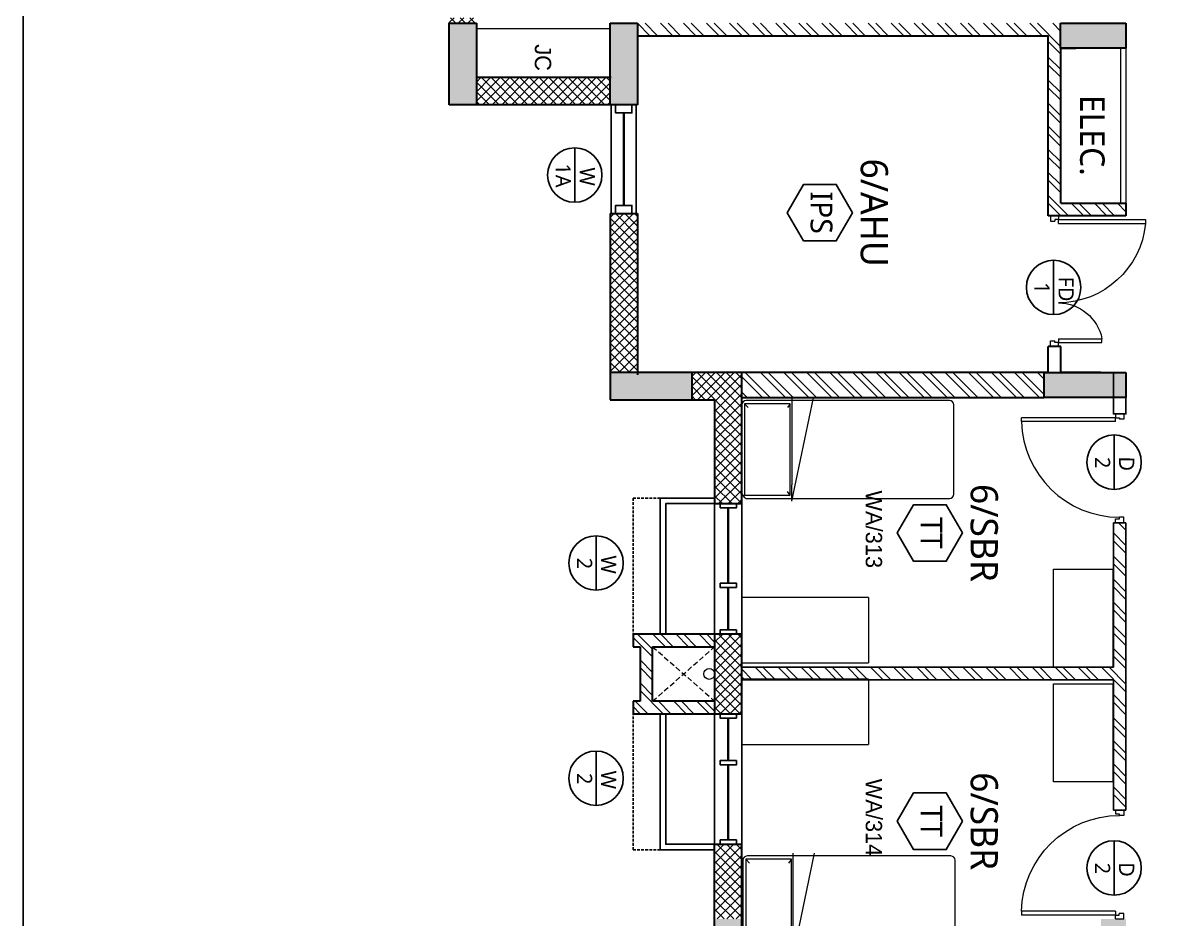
# Model space of a CAD drawing. Header units: millimetres. Extents: x -1127141 to 1597693, y -1835560 to -399335.
# Drawn here: x 1196540 to 1207180, y -503224 to -494994 of the extents above; entities that cross this region are included whole.
import ezdxf
from ezdxf.enums import TextEntityAlignment as Align

# ---------------------------------------------------------------- set-up
doc = ezdxf.new("R2010")
doc.units = ezdxf.units.MM
doc.header["$MEASUREMENT"] = 0
doc.linetypes.add('HIDDEN', pattern=[0.375, 0.25, -0.125])
doc.linetypes.add('HIDDEN2', pattern=[4.7625, 3.175, -1.5875])
for name, color, linetype in [('A-Anno Tags', 6, 'Continuous'), ('A-Wall Patt', 8, 'Continuous'), ('A-Window', 4, 'Continuous'), ('Anno_Frames', 7, 'Continuous'), ('COLUMN', 5, 'Continuous'), ('S-Conc Patt', 9, 'Continuous')]:
    doc.layers.add(name, color=color, linetype=linetype)
for name, color, linetype, lineweight in [('A-Door', 4, 'Continuous', 9), ('A-Wall Sec', 1, 'Continuous', 30), ('Ann_TitleBlock 2', 5, 'Continuous', 25), ('Anno_Tittleblock', 5, 'Continuous', 13), ('column hatch', 12, 'Continuous', 5), ('E-CABLE TRAY', 32, 'Continuous', 18), ('frntr', 32, 'Continuous', 9), ('rwp', 231, 'Continuous', 5), ('S-Concrete', 40, 'Continuous', 30), ('shaft', 252, 'HIDDEN2', 5)]:
    doc.layers.add(name, color=color, linetype=linetype, lineweight=lineweight)
doc.styles.add('IIITD @ 100', font='trebuc.ttf', dxfattribs={"height": 210})
doc.styles.get("Standard").update_dxf_attribs({"font": 'trebuc.ttf'})
doc.styles.add('TITLE', font='swissel.ttf', dxfattribs={"height": 4.3})

# ---------------------------------------------------------------- blocks, each defined once
blk = doc.blocks.new('Door 1200')
at = {"layer": 'A-Door', "color": 5, "lineweight": 18}
for p, q in [((524084, 16182), (524084, 16132)), ((524084, 16182), (524159, 16182)), ((524159, 16182), (524159, 16147)), ((524084, 16132), (524124, 16132)), ((524124, 16147), (524124, 16132)), ((524159, 16147), (524124, 16147)), ((524159, 16147), (524557, 16147)), ((524159, 16112), (524159, 16147)), ((524159, 16112), (524557, 16112)), ((524557, 16147), (524557, 16112)), ((524084, 15032), (524124, 15032)), ((524084, 14982), (524084, 15032)), ((524124, 15017), (524124, 15032)), ((524159, 15017), (524124, 15017)), ((524159, 15052), (524159, 15017)), ((524159, 15052), (524958, 15052)), ((524159, 14982), (524159, 15017)), ((524159, 15017), (524958, 15017)), ((524958, 15017), (524958, 15052)), ((524084, 14982), (524159, 14982))]:
    blk.add_line(p, q, dxfattribs=at)
at = {"layer": 'A-Door', "lineweight": 18}
for centre, radius, start, end in [((524155, 16193), 411, 270.5695, 348.692), ((524157, 14978), 804, 5.3147, 89.8716)]:
    blk.add_arc(centre, radius, start, end, dxfattribs=at)
blk = doc.blocks.new('Win 1250')
at = {"layer": 'A-Window', "color": 2, "lineweight": 40}
blk.add_line((510529, 21610), (511379, 21610), dxfattribs=at)
at = {"layer": 'A-Window'}
for points in [[(510454, 21725), (511454, 21725)], [(510454, 21535), (510529, 21535), (510529, 21685), (510454, 21685)], [(511454, 21535), (511379, 21535), (511379, 21685), (511454, 21685)], [(510454, 21495), (511454, 21495)]]:
    blk.add_lwpolyline(points, dxfattribs=at)
blk = doc.blocks.new('*U29')
at = {"layer": 'A-Anno Tags'}
blk.add_lwpolyline([(-250, 0), (250, 0)], dxfattribs=at)
blk.add_circle((0, 0), 250, dxfattribs=at)
at = {"layer": 'Anno_Frames', "color": 7}
for tag, rotation, p in [('ENTITY', 359.7608, (15, 185)), ('ENTITYNO', 0.1757, (4, -36))]:
    blk.add_attdef(tag, text='', height=140, rotation=rotation, dxfattribs=at).set_placement(p, align=Align.TOP_CENTER)
blk = doc.blocks.new('Room Tag with Finish')
blk.add_lwpolyline([(0, 0), (-2.6, -1.5), (-2.6, -4.5), (0, -6), (2.6, -4.5), (2.6, -1.5)], close=True)
at = {"layer": 'Anno_Frames'}
blk.add_attdef('ROOM_NAME', text='', height=2.5, dxfattribs=at).set_placement((0, 0), align=Align.BOTTOM_CENTER)
blk.add_attdef('FF', text='', height=2, dxfattribs=at).set_placement((0, -1.85), align=Align.TOP_CENTER)
blk = doc.blocks.new('ABL_Door_S - 1000 x 2100-11-3 Second Floor Lvl')
at = {"layer": 'A-Door', "color": 5}
for p, q in [((-500, 38), (-450, 38)), ((-500, -38), (-500, 38)), ((-450, 38), (-450, -3)), ((450, 38), (450, -3)), ((500, 38), (450, 38)), ((500, -38), (500, 38)), ((-500, -38), (-465, -38)), ((-465, -3), (-450, -3)), ((-465, -38), (-465, -3)), ((-430, -38), (-465, -38)), ((465, -3), (450, -3)), ((465, -38), (465, -3)), ((500, -38), (465, -38))]:
    blk.add_line(p, q, dxfattribs=at)
at = {"layer": 'A-Door', "color": 5, "lineweight": 18}
for p, q in [((-465, -38), (-465, -903)), ((-430, -38), (-430, -903)), ((-430, -903), (-465, -903))]:
    blk.add_line(p, q, dxfattribs=at)
at = {"layer": 'A-Door'}
blk.add_arc((-450, -2), 900, 271.2981, 359.9894, dxfattribs=at)
blk = doc.blocks.new('W 1200')
at = {"layer": 'A-Window', "linetype": 'HIDDEN', "ltscale": 100}
for p, q in [((552588, 7900), (552588, 9150)), ((552838, 7900), (552588, 7900))]:
    blk.add_line(p, q, dxfattribs=at)
at = {"layer": 'A-Window', "color": 2, "lineweight": 40}
for p, q in [((553463, 8720), (553463, 9110)), ((553463, 7990), (553463, 8680))]:
    blk.add_line(p, q, dxfattribs=at)
at = {"layer": 'A-Window', "color": 5}
for points in [[(553338, 7900), (552838, 7900), (552838, 9150)], [(553338, 7950), (552888, 7950), (552888, 9150)]]:
    blk.add_lwpolyline(points, dxfattribs=at)
at = {"layer": 'A-Window'}
for points in [[(553338, 7950), (553338, 9150)], [(553588, 7950), (553588, 9150)], [(553388, 8680), (553388, 8720), (553538, 8720), (553538, 8680), (553388, 8680)]]:
    blk.add_lwpolyline(points, dxfattribs=at)
for points in [[(553388, 9150), (553538, 9150), (553538, 9110), (553388, 9110)], [(553388, 7990), (553538, 7990), (553538, 7950), (553388, 7950)]]:
    blk.add_lwpolyline(points, close=True, dxfattribs=at)
blk = doc.blocks.new('column 2.04')
at = {"layer": 'S-Conc Patt'}
h = blk.add_hatch(color=256, dxfattribs=at)
h.paths.add_polyline_path([(552592, -205173), (553328, -205030), (553376, -205276), (552640, -205419)])
h.paths.add_polyline_path([(536924, -208475), (536877, -208230), (537898, -208032), (537945, -208277)])
h.paths.add_polyline_path([(549587, -206014), (549540, -205769), (550561, -205570), (550608, -205816)])
h.paths.add_polyline_path([(546422, -206629), (546374, -206384), (547395, -206185), (547443, -206431)])
h.paths.add_polyline_path([(543256, -207245), (543208, -206999), (544229, -206801), (544277, -207046)])
h.paths.add_polyline_path([(540090, -207860), (540042, -207615), (541063, -207416), (541111, -207662)])
h.paths.add_polyline_path([(548002, -197857), (547954, -197611), (548975, -197413), (549023, -197658)])
h.paths.add_polyline_path([(544836, -198472), (544788, -198227), (545809, -198028), (545857, -198274)])
h.paths.add_polyline_path([(541670, -199086), (541622, -198840), (542643, -198642), (542691, -198887)])
h.paths.add_polyline_path([(532173, -200932), (532125, -200686), (533146, -200488), (533194, -200733)])
h.paths.add_polyline_path([(535338, -200316), (535291, -200071), (536312, -199872), (536359, -200118)])
h.paths.add_polyline_path([(538504, -199701), (538456, -199455), (539477, -199257), (539525, -199502)])
h.paths.add_polyline_path([(546627, -202993), (546670, -203219), (545934, -203362), (545890, -203136)])
h.paths.add_polyline_path([(546297, -201295), (546340, -201521), (545604, -201664), (545560, -201438)])
h.paths.add_polyline_path([(540295, -204224), (540339, -204449), (539603, -204592), (539559, -204367)])
h.paths.add_polyline_path([(539965, -202526), (540009, -202752), (539273, -202895), (539229, -202669)])
h.paths.add_polyline_path([(533943, -205458), (533986, -205684), (533250, -205827), (533206, -205601)])
h.paths.add_polyline_path([(533613, -203761), (533656, -203987), (532920, -204130), (532876, -203904)])
h.paths.add_polyline_path([(556903, -202717), (556760, -201981), (557005, -201933), (557148, -202669)])
h.paths.add_polyline_path([(529985, -212195), (529236, -212195), (529236, -211945), (529985, -211945)])
h.paths.add_polyline_path([(526890, -212195), (526140, -212195), (526140, -211945), (526890, -211945)])
h.paths.add_polyline_path([(523855, -212195), (523105, -212195), (523105, -211945), (523855, -211945)])
h.paths.add_polyline_path([(552816, -201790), (552227, -201905), (552271, -202131), (552860, -202016)])
h.paths.add_polyline_path([(556308, -199659), (556165, -198923), (556411, -198875), (556554, -199611)])
h.paths.add_polyline_path([(555569, -195856), (555426, -195120), (555671, -195072), (555815, -195808)])
h.paths.add_polyline_path([(551215, -195938), (551657, -195853), (551700, -196078), (551259, -196164)])
h.paths.add_polyline_path([(551805, -198400), (551719, -197959), (551945, -197915), (552031, -198356)])
h.paths.add_polyline_path([(553549, -195943), (553463, -195501), (553689, -195458), (553774, -195899)])
h.paths.add_polyline_path([(554331, -199967), (554245, -199525), (554471, -199482), (554557, -199923)])
h.paths.add_polyline_path([(554150, -197832), (553709, -197918), (553665, -197692), (554106, -197607)])
h.paths.add_polyline_path([(552331, -199901), (552417, -200343), (552191, -200387), (552106, -199945)])
h.paths.add_polyline_path([(527835, -199036), (527099, -199179), (527051, -198934), (527787, -198791)])
h.paths.add_polyline_path([(530005, -204696), (529890, -204107), (530116, -204064), (530230, -204653)])
h.paths.add_polyline_path([(529304, -206595), (528568, -206738), (528524, -206512), (529260, -206369)])
h.paths.add_polyline_path([(529884, -200146), (529148, -200289), (529100, -200043), (529837, -199900)])
h.paths.add_polyline_path([(528920, -212495), (528320, -212495), (528320, -212245), (528920, -212245)])
h.paths.add_polyline_path([(523855, -212495), (523105, -212495), (523105, -212245), (523855, -212245)])
h.paths.add_polyline_path([(531575, -212245), (532175, -212245), (532175, -212495), (531575, -212495)])
h.paths.add_polyline_path([(526890, -212495), (526140, -212495), (526140, -212245), (526890, -212245)])
h.paths.add_polyline_path([(528974, -204897), (528238, -205040), (528190, -204794), (528926, -204651)])
h.paths.add_polyline_path([(529982, -210085), (529246, -210228), (529198, -209982), (529935, -209839)])
h.paths.add_polyline_path([(529602, -198693), (528865, -198836), (528818, -198590), (529554, -198447)])
h.paths.add_polyline_path([(524292, -199725), (523556, -199868), (523509, -199622), (524245, -199479)])
h.paths.add_polyline_path([(525435, -205585), (524699, -205728), (524651, -205482), (525387, -205339)])
h.paths.add_polyline_path([(534665, -209174), (533855, -209332), (533807, -209086), (534617, -208929)])
h.paths.add_polyline_path([(523355, -205734), (523355, -206382), (523105, -206382), (523105, -205782)])
h.paths.add_polyline_path([(545171, -239386), (544421, -239386), (544421, -239136), (545171, -239136)])
h.paths.add_polyline_path([(545171, -234106), (544421, -234106), (544421, -233876), (545171, -233876)])
h.paths.add_polyline_path([(545171, -230576), (544421, -230576), (544421, -230326), (545171, -230326)])
h.paths.add_polyline_path([(545171, -235836), (544421, -235836), (544421, -235606), (545171, -235606)])
h.paths.add_polyline_path([(539911, -239386), (539161, -239386), (539161, -239136), (539911, -239136)])
h.paths.add_polyline_path([(539911, -234106), (539161, -234106), (539161, -233876), (539911, -233876)])
h.paths.add_polyline_path([(539911, -230576), (539161, -230576), (539161, -230326), (539911, -230326)])
h.paths.add_polyline_path([(539911, -235836), (539161, -235836), (539161, -235606), (539911, -235606)])
h.paths.add_polyline_path([(534651, -234106), (533901, -234106), (533901, -233876), (534651, -233876)])
h.paths.add_polyline_path([(529806, -228306), (529056, -228306), (529056, -228556), (529806, -228556)])
h.paths.add_polyline_path([(526140, -228306), (526890, -228306), (526890, -228556), (526140, -228556)])
h.paths.add_polyline_path([(523105, -228306), (523855, -228306), (523855, -228556), (523105, -228556)])
h.paths.add_polyline_path([(554556, -230576), (553956, -230576), (553956, -230326), (554556, -230326)])
h.paths.add_polyline_path([(529881, -230326), (529131, -230326), (529131, -230576), (529881, -230576)])
h.paths.add_polyline_path([(534651, -230576), (533901, -230576), (533901, -230326), (534651, -230326)])
h.paths.add_polyline_path([(550356, -230576), (549756, -230576), (549756, -230326), (550356, -230326)])
h.paths.add_polyline_path([(553956, -233876), (554556, -233876), (554556, -234106), (553956, -234106)])
h.paths.add_polyline_path([(550356, -234106), (549756, -234106), (549756, -233876), (550356, -233876)])
h.paths.add_polyline_path([(531681, -240346), (530931, -240346), (530931, -240096), (531681, -240096)])
h.paths.add_polyline_path([(523355, -235856), (523355, -235106), (523105, -235106), (523105, -235856)])
h.paths.add_polyline_path([(526276, -235856), (525526, -235856), (525526, -235606), (526276, -235606)])
h.paths.add_polyline_path([(531681, -241826), (530931, -241826), (530931, -241576), (531681, -241576)])
h.paths.add_polyline_path([(529881, -241826), (529131, -241826), (529131, -241576), (529881, -241576)])
h.paths.add_polyline_path([(529881, -235856), (529131, -235856), (529131, -235606), (529881, -235606)])
h.paths.add_polyline_path([(529881, -234106), (529131, -234106), (529131, -233876), (529881, -233876)])
h.paths.add_polyline_path([(530931, -236206), (530931, -235606), (531161, -235606), (531161, -236206)])
h.paths.add_polyline_path([(552121, -236056), (552121, -235606), (552351, -235606), (552351, -236056)])
h.paths.add_polyline_path([(549836, -235606), (550286, -235606), (550286, -235836), (549836, -235836)])
h.paths.add_polyline_path([(552121, -240096), (552121, -239646), (552351, -239646), (552351, -240096)])
h.paths.add_polyline_path([(549941, -240096), (549941, -239646), (550171, -239646), (550171, -240096)])
h.paths.add_polyline_path([(552351, -237966), (551901, -237966), (551901, -237736), (552351, -237736)])
h.paths.add_polyline_path([(549941, -238076), (549941, -237626), (550171, -237626), (550171, -238076)])
h.paths.add_polyline_path([(554141, -236206), (554141, -235606), (554371, -235606), (554371, -236206)])
h.paths.add_polyline_path([(534391, -240346), (534391, -239596), (534141, -239596), (534141, -240346)])
h.paths.add_polyline_path([(554121, -240095), (554121, -239495), (554371, -239495), (554371, -240095)])
h.paths.add_polyline_path([(523105, -228006), (523855, -228006), (523855, -228256), (523105, -228256)])
h.paths.add_polyline_path([(532175, -228256), (531575, -228256), (531575, -228006), (532175, -228006)])
h.paths.add_polyline_path([(528320, -217506), (528920, -217506), (528920, -217736), (528320, -217736)])
h.paths.add_polyline_path([(528920, -228256), (528320, -228256), (528320, -228006), (528920, -228006)])
h.paths.add_polyline_path([(528320, -222766), (528920, -222766), (528920, -222996), (528320, -222996)])
h.paths.add_polyline_path([(526890, -217736), (526290, -217736), (526290, -217506), (526890, -217506)])
h.paths.add_polyline_path([(526890, -222996), (526290, -222996), (526290, -222766), (526890, -222766)])
h.paths.add_polyline_path([(526140, -228006), (526890, -228006), (526890, -228256), (526140, -228256)])
h.paths.add_polyline_path([(526276, -241826), (525526, -241826), (525526, -241576), (526276, -241576)])
h.paths.add_polyline_path([(523355, -217321), (523355, -217921), (523105, -217921), (523105, -217321)])
h.paths.add_polyline_path([(523355, -222581), (523355, -223181), (523105, -223181), (523105, -222581)])
h.paths.add_polyline_path([(532175, -217320), (532175, -217920), (531925, -217920), (531925, -217320)])
h.paths.add_polyline_path([(532175, -222581), (532175, -223181), (531925, -223181), (531925, -222581)])
h.paths.add_polyline_path([(534371, -235606), (534371, -236356), (534141, -236356), (534141, -235606)])
edge = h.paths.add_edge_path()
edge.add_line((559891, -239386), (559141, -239386))
edge.add_line((559141, -239136), (559891, -239136))
edge.add_line((559141, -239386), (559141, -239136))
edge.add_line((559891, -234106), (559141, -234106))
edge.add_line((559141, -233876), (559891, -233876))
edge.add_line((559141, -234106), (559141, -233876))
edge.add_line((559891, -230576), (559141, -230576))
edge.add_line((559141, -230326), (559891, -230326))
edge.add_line((559141, -230576), (559141, -230326))
edge.add_line((559891, -235836), (559141, -235836))
edge.add_line((559141, -235606), (559891, -235606))
edge.add_line((559141, -235836), (559141, -235606))
h.paths.add_polyline_path([(570411, -234106), (569661, -234106), (569661, -233876), (570411, -233876)])
h.paths.add_polyline_path([(570411, -230576), (569661, -230576), (569661, -230326), (570411, -230326)])
h.paths.add_polyline_path([(570171, -235606), (570171, -236356), (569941, -236356), (569941, -235606)])
h.paths.add_polyline_path([(565151, -239386), (564401, -239386), (564401, -239136), (565151, -239136)])
h.paths.add_polyline_path([(565151, -234106), (564401, -234106), (564401, -233876), (565151, -233876)])
h.paths.add_polyline_path([(565151, -230576), (564401, -230576), (564401, -230326), (565151, -230326)])
h.paths.add_polyline_path([(565151, -235836), (564401, -235836), (564401, -235606), (565151, -235606)])
h.paths.add_polyline_path([(559891, -239386), (559141, -239386), (559141, -239136), (559891, -239136)], flags=17)
h.paths.add_polyline_path([(559891, -234106), (559141, -234106), (559141, -233876), (559891, -233876)], flags=17)
h.paths.add_polyline_path([(559891, -230576), (559141, -230576), (559141, -230326), (559891, -230326)], flags=17)
h.paths.add_polyline_path([(559891, -235836), (559141, -235836), (559141, -235606), (559891, -235606)], flags=17)
h.paths.add_polyline_path([(577576, -241181), (577576, -240581), (577326, -240581), (577326, -241181)])
h.paths.add_polyline_path([(577576, -230576), (576976, -230576), (576976, -230326), (577576, -230326)])
h.paths.add_polyline_path([(573376, -230576), (572776, -230576), (572776, -230326), (573376, -230326)])
h.paths.add_polyline_path([(577576, -234106), (576976, -234106), (576976, -233876), (577576, -233876)])
h.paths.add_polyline_path([(573376, -234106), (572776, -234106), (572776, -233876), (573376, -233876)])
h.paths.add_polyline_path([(577576, -236356), (577576, -235606), (577326, -235606), (577326, -236356)])
h.paths.add_polyline_path([(572626, -241181), (573376, -241181), (573376, -240931), (572626, -240931)])
h.paths.add_polyline_path([(573376, -236356), (573376, -235606), (573146, -235606), (573146, -236356)])
h.paths.add_polyline_path([(569921, -241181), (569921, -240431), (570171, -240431), (570171, -241181)])
at = {"layer": 'S-Concrete', "lineweight": 35}
for p, q in [((530931, -235606), (531161, -235606)), ((530931, -236206), (530931, -235606)), ((531161, -235606), (531161, -236206)), ((534141, -236356), (534141, -235606)), ((534141, -235606), (534371, -235606)), ((534371, -235606), (534371, -236356)), ((531161, -236206), (530931, -236206)), ((534371, -236356), (534141, -236356)), ((534141, -239596), (534141, -240346)), ((534141, -239596), (534391, -239596)), ((534391, -240346), (534391, -239596)), ((530931, -240346), (530931, -240096)), ((530931, -240096), (531681, -240096)), ((531681, -240096), (531681, -240346)), ((531681, -240346), (530931, -240346)), ((534141, -240346), (534391, -240346)), ((530931, -241826), (530931, -241576)), ((530931, -241576), (531681, -241576)), ((531681, -241576), (531681, -241826)), ((531681, -241826), (530931, -241826))]:
    blk.add_line(p, q, dxfattribs=at)
blk = doc.blocks.new('bed')
at = {"layer": 'frntr'}
for p, q in [((268673, -306927), (268673, -308179)), ((269533, -306887), (268713, -306887)), ((269573, -308377), (269573, -306927)), ((269598, -308377), (268648, -308179)), ((268673, -308179), (268673, -308377)), ((268648, -308377), (269448, -308377)), ((268673, -308377), (268673, -308797)), ((269543, -308391), (268703, -308391)), ((268703, -308391), (268703, -308811)), ((268703, -308391), (268738, -308417)), ((269598, -308377), (269448, -308377)), ((269543, -308391), (269508, -308417)), ((269543, -308811), (269543, -308391)), ((269573, -308797), (269573, -308377)), ((268703, -308811), (268738, -308777)), ((268703, -308811), (269543, -308811)), ((268713, -308837), (269510, -308837))]:
    blk.add_line(p, q, dxfattribs=at)
for centre, radius, start, end in [((268713, -306927), 40, 90, 180), ((269533, -306927), 40, 0, 90), ((268713, -308797), 40, 180, 270), ((269506, -308762), 75.2, 267.3338, 332.1559)]:
    blk.add_arc(centre, radius, start, end, dxfattribs=at)
blk = doc.blocks.new('wardrobe')
at = {"layer": 'frntr'}
for p, q in [((266249, -309334), (266799, -309334)), ((266249, -310234), (266249, -309334)), ((266799, -310234), (266799, -309334)), ((266799, -309334), (266799, -310234)), ((266799, -310234), (266249, -310234))]:
    blk.add_line(p, q, dxfattribs=at)
blk = doc.blocks.new('table')
at = {"layer": 'frntr'}
for p, q in [((268968, -309087), (269568, -309087)), ((268968, -309087), (268968, -310253)), ((269568, -310255), (269568, -309087)), ((268968, -310253), (269568, -310253))]:
    blk.add_line(p, q, dxfattribs=at)
blk = doc.blocks.new('aaa')
at = {"layer": 'frntr', "rotation": 90}
blk.add_blockref('wardrobe', (-40627, -573636), dxfattribs=at)
at = {"layer": 'frntr'}
for name, p in [('bed', (-1515, -1414)), ('table', (0, 0))]:
    blk.add_blockref(name, p, dxfattribs=at)
blk = doc.blocks.new('bbbb')
at = {"layer": 'frntr', "rotation": 90}
blk.add_blockref('wardrobe', (-39613, -573636), dxfattribs=at)
at = {"layer": 'frntr'}
for name, p in [('bed', (2630, -1404)), ('table', (710, 0))]:
    blk.add_blockref(name, p, dxfattribs=at)
blk = doc.blocks.new('IIITD WD A1- L Format Library')
at = {"layer": 'Anno_Tittleblock', "color": 5}
blk.add_lwpolyline([(0, -7.57), (775, -7.57), (775, 573.91), (0, 573.91)], close=True, dxfattribs=at)
at = {"style": 'TITLE'}
for tag, p, height in [('PROJECT NAME 1', (779.17, 137.4), 2.98), ('PROJECT NAME 2', (779.17, 132.23), 2.98), ('PROJECT_NAME_3', (779.17, 127.37), 2.98), ('1:100@A1', (818.06, 91.92), 2.25), ('A-2.03', (844.81, 84.28), 4), ('03.04.11', (821.96, 84.64), 2.25), ('A', (858.85, 75.94), 3.66), ('AC', (827.5, 76.14), 2.25)]:
    blk.add_attdef(tag, p, '', height=height, dxfattribs=at)
for p in [(780.3, 113.01), (780.3, 106.37)]:
    blk.add_attdef('FIRST FLOOR PLAN', text='', height=3.39, dxfattribs=at).set_placement(p, align=Align.TOP_LEFT)

msp = doc.modelspace()

# ---------------------------------------------------------------- hatches: boundary and pattern name
at = {"layer": 'A-Wall Patt'}
h = msp.add_hatch(dxfattribs=at)
h.set_pattern_fill('ANSI37', color=256, scale=500, style=0)
h.set_pattern_definition([(315, (3276019.25, 216035.084), (44.1941738, 44.1941738), []), (45, (3276019.25, 216035.084), (-44.1941738, 44.1941738), [])])
h.paths.add_polyline_path([(1201935.2, -495743.8), (1201935.2, -495493.8), (1200705.2, -495493.8), (1200705.2, -495743.8)])
h.paths.add_polyline_path([(1200705.2, -494993.8), (1200705.2, -494943.8), (1200452.5, -494943.8), (1200452.5, -494993.8)])
h = msp.add_hatch(dxfattribs=at)
h.set_pattern_fill('ANSI32', color=256, scale=400, style=0)
h.set_pattern_definition([(315, (3277751.89, 215015.08), (106.066017, 106.066017), []), (315, (3277751.89, 214944.37), (106.066017, 106.066017), [])])
h.paths.add_polyline_path([(1206055.6, -496763.8), (1206675.9, -496763.8), (1206675.9, -496648.8), (1206075.6, -496648.8), (1206075.6, -495223.8), (1206075.2, -495223.8), (1206075.2, -494993.8), (1202185.9, -494993.8), (1202185.2, -494993.8), (1202185.2, -495108.8), (1205960.6, -495108.8), (1205960.6, -496763.8), (1205980.6, -496763.8), (1205980.6, -496763.8)])
h = msp.add_hatch(dxfattribs=at)
h.set_pattern_fill('ANSI37', color=256, scale=500, style=0)
h.set_pattern_definition([(315, (1202066.14, -496915.72), (44.19417, 44.19417), []), (45, (1202066.14, -496915.72), (-44.19417, 44.19417), [])])
h.paths.add_polyline_path([(1202185.9, -498203.8), (1202185.9, -496743.8), (1201935.9, -496743.8), (1201935.9, -498203.8)])
h.paths.add_polyline_path([(1203145.2, -514233.8), (1203145.2, -513058.8), (1202895.2, -513058.8), (1202895.2, -514003.8), (1202635.2, -514003.8), (1202635.2, -514233.8)])
h.paths.add_polyline_path([(1203145.2, -511858.8), (1203145.3, -511128.8), (1202895.3, -511128.8), (1202895.3, -511243.8), (1202895.3, -511243.8), (1202895.3, -511243.8), (1202895.2, -511491.4, -0.0243669), (1202895.2, -511496.3), (1202895.2, -511743.7), (1202895.3, -511743.8), (1202895.2, -511743.8), (1202895.2, -511858.8)])
h.paths.add_polyline_path([(1203145.2, -509928.8), (1203145.2, -509233.8), (1202895.2, -509233.8), (1202895.2, -509928.8)])
h.paths.add_polyline_path([(1203145.2, -508483.8), (1203145.2, -507798.8), (1202894.5, -507798.8), (1202894.5, -508483.8)])
h.paths.add_polyline_path([(1203145.2, -506598.8), (1203145.2, -505868.8), (1202895.2, -505868.8), (1202895.2, -506598.8)])
h.paths.add_polyline_path([(1203145.2, -504668.8), (1203145.2, -503973.8), (1202895.2, -503973.8), (1202895.2, -504668.8)])
h.paths.add_polyline_path([(1203145.2, -503223.8), (1203145.2, -502538.8), (1203095.2, -502538.8), (1203095.2, -502538.8), (1202945.2, -502538.8), (1202945.2, -502538.8), (1202895.2, -502538.8), (1202895.2, -502538.8), (1202895.2, -503223.8)])
h.paths.add_polyline_path([(1203145.2, -501338.8), (1203145.2, -500608.8), (1202895.2, -500608.8), (1202895.2, -501338.8)])
h.paths.add_polyline_path([(1203145.2, -499408.8), (1203145.2, -498203.8), (1202685.2, -498203.8), (1202685.2, -498453.8), (1202895.2, -498453.8), (1202895.2, -499408.8)])
h = msp.add_hatch(dxfattribs=at)
h.set_pattern_fill('ANSI32', color=256, scale=400, style=0)
h.set_pattern_definition([(315, (1205011.71, -498342.35), (106.066, 106.066), []), (315, (1205011.71, -498413.06), (106.066, 106.066), [])])
h.paths.add_polyline_path([(1205925.2, -498433.8), (1205925.2, -498203.8), (1203145.2, -498203.8), (1203145.2, -498433.8)])
h.paths.add_polyline_path([(1203145.2, -498568.8), (1203145.2, -498453.8), (1203145.3, -498453.8), (1203145.3, -498568.8)])
h.paths.add_polyline_path([(1203145.3, -503368.8), (1203145.3, -503541.3), (1203145.2, -503541.3), (1203145.2, -503368.8)])
h.paths.add_polyline_path([(1202325.3, -500723.8), (1202325.3, -501223.8), (1202895.3, -501223.8), (1202895.3, -500723.8)])
h.paths.add_polyline_path([(1206675.2, -499583.8), (1206560.2, -499583.8), (1206560.2, -502223.8), (1206675.2, -502223.8)])
h.paths.add_polyline_path([(1202895.2, -501338.8), (1202895.2, -500608.8), (1202145.3, -500608.8), (1202145.3, -500723.8), (1202210.3, -500723.8), (1202210.3, -501223.8), (1202145.3, -501223.8), (1202145.3, -501338.8)])
h.paths.add_polyline_path([(1202895.3, -500608.8), (1202945.3, -500608.8), (1202945.3, -500608.8)])
h.paths.add_polyline_path([(1203145.2, -500608.8), (1203145.2, -501338.8), (1203145.3, -501338.8), (1203145.3, -501026.3), (1206560.2, -501026.3), (1206560.2, -500911.3), (1203145.3, -500911.3), (1203145.3, -500608.8)])

# ---------------------------------------------------------------- linework, layer by layer
at = {"layer": 'A-Door'}
for p, q in [((1206625.9, -495223.8), (1206625.9, -496648.8)), ((1206675.9, -495223.8), (1206675.9, -496648.8))]:
    msp.add_line(p, q, dxfattribs=at)
msp.add_lwpolyline([(1200705.2, -495043.8), (1201935.2, -495043.8)], dxfattribs=at)
at = {"layer": 'A-Wall Patt'}
msp.add_lwpolyline([(1252291.1, -478259.6), (1252291.1, -552566.2), (1196539.8, -552566.2), (1196539.8, -478259.6)], close=True, dxfattribs=at)
at = {"layer": 'A-Wall Sec', "lineweight": 35}
for p, q in [((1202185.9, -495108.8), (1205960.6, -495108.8)), ((1205960.6, -496763.8), (1205960.6, -495108.8)), ((1206075.6, -495223.8), (1206215.9, -495223.8)), ((1206075.6, -496648.8), (1206075.6, -495223.8)), ((1206675.9, -495223.8), (1206635.9, -495223.8)), ((1201945.2, -495493.8), (1200705.2, -495493.8)), ((1201945.2, -495743.8), (1200705.2, -495743.8)), ((1206075.6, -496648.8), (1206675.9, -496648.8)), ((1206675.9, -496648.8), (1206675.9, -496763.8)), ((1201935.9, -496743.8), (1201935.9, -498223.8)), ((1201935.9, -496743.8), (1202185.9, -496743.8)), ((1202185.9, -496743.8), (1202185.9, -498223.8)), ((1206675.9, -496763.8), (1205960.6, -496763.8)), ((1205960.6, -498203.8), (1205960.6, -497963.8)), ((1206075.6, -497963.8), (1205960.6, -497963.8)), ((1206075.6, -498203.8), (1206075.6, -497963.8)), ((1205960.6, -498203.8), (1202685.2, -498203.8)), ((1203145.2, -499408.8), (1203145.2, -498203.8)), ((1206445.9, -498203.8), (1206075.6, -498203.8)), ((1202685.2, -498453.8), (1202895.2, -498453.8)), ((1202895.2, -498453.8), (1202895.2, -499408.8)), ((1203145.2, -498433.8), (1205925.2, -498433.8)), ((1202895.2, -499408.8), (1203145.2, -499408.8)), ((1203145.2, -500608.8), (1202145.2, -500608.8)), ((1202145.2, -500608.8), (1202145.2, -500723.8)), ((1202895.2, -500608.8), (1202895.2, -501338.8)), ((1203145.2, -501338.8), (1203145.2, -500608.8)), ((1202145.2, -500723.8), (1202210.2, -500723.8)), ((1202210.2, -500723.8), (1202210.2, -501223.8)), ((1202325.2, -500723.8), (1202895.2, -500723.8)), ((1202325.2, -501223.8), (1202325.2, -500723.8)), ((1202210.2, -501223.8), (1202145.2, -501223.8)), ((1202145.2, -501223.8), (1202145.2, -501338.8)), ((1202895.2, -501223.8), (1202325.2, -501223.8)), ((1202145.2, -501338.8), (1203145.2, -501338.8)), ((1202895.2, -502538.8), (1203145.2, -502538.8)), ((1202895.2, -503298.8), (1202895.2, -502538.8)), ((1203145.2, -503298.8), (1203145.2, -502538.8))]:
    msp.add_line(p, q, dxfattribs=at)
at = {"layer": 'A-Wall Sec'}
for p, q in [((1206560.2, -500911.3), (1206560.2, -499583.8)), ((1206675.2, -499583.8), (1206560.2, -499583.8)), ((1206675.2, -502223.8), (1206675.2, -499583.8)), ((1203145.2, -500911.3), (1206560.2, -500911.3)), ((1203145.2, -501026.3), (1206560.2, -501026.3)), ((1206560.2, -502223.8), (1206560.2, -501026.3)), ((1206675.2, -502223.8), (1206560.2, -502223.8))]:
    msp.add_line(p, q, dxfattribs=at)
msp.add_lwpolyline([(1206675.2, -498203.8), (1206675.2, -498583.8), (1206560.2, -498583.8), (1206560.2, -498203.8)], dxfattribs=at)
at = {"layer": 'rwp'}
msp.add_circle((1202845.2, -500973.8), 50, dxfattribs=at)
at = {"layer": 'shaft', "ltscale": 15}
for p, q in [((1202325.2, -500723.8), (1202895.2, -501223.8)), ((1202325.2, -501223.8), (1202895.2, -500723.8))]:
    msp.add_line(p, q, dxfattribs=at)

# ---------------------------------------------------------------- block references
at = {"layer": 'A-Anno Tags', "xscale": 100, "yscale": 100, "zscale": 100, "rotation": 270.0000000000001}
for p, values in [((1204162.7, -496735.3), {'ROOM_NAME': '6/AHU', 'FF': 'IPS'}), ((1205173.4, -499678.3), {'ROOM_NAME': '6/SBR', 'FF': 'TT'}), ((1205173.4, -502327), {'ROOM_NAME': '6/SBR', 'FF': 'TT'})]:
    msp.add_blockref('Room Tag with Finish', p, dxfattribs=at).add_auto_attribs(values)
at = {"layer": 'A-Door', "rotation": 270.0000000000001}
msp.add_blockref('ABL_Door_S - 1000 x 2100-11-3 Second Floor Lvl', (1206618.4, -499083.8), dxfattribs=at)
at = {"layer": 'A-Door', "xscale": -1, "rotation": 270.0000000000001}
msp.add_blockref('ABL_Door_S - 1000 x 2100-11-3 Second Floor Lvl', (1206617.7, -502723.8), dxfattribs=at)
at = {"layer": 'Ann_TitleBlock 2', "xscale": 95.87942333735619, "yscale": 95.87942333735619, "zscale": 95.87942333735619, "rotation": 269.9999999999998}
msp.add_blockref('IIITD WD A1- L Format Library', (1197265.2, -478259.6), dxfattribs=at)
at = {"layer": 'Anno_Frames', "rotation": 270.0000000000001}
for p, values in [((1201609.4, -496389.2), {'ENTITY': 'W', 'ENTITYNO': '1A'}), ((1206010.9, -497422.1), {'ENTITY': 'FD', 'ENTITYNO': '1'}), ((1206566.6, -499028), {'ENTITY': 'D', 'ENTITYNO': '2'}), ((1201805.3, -499954.2), {'ENTITY': 'W', 'ENTITYNO': '2'}), ((1201805.3, -501932), {'ENTITY': 'W', 'ENTITYNO': '2'}), ((1206566.6, -502756.2), {'ENTITY': 'D', 'ENTITYNO': '2'})]:
    msp.add_blockref('*U29', p, dxfattribs=at).add_auto_attribs(values)
at = {"layer": 'COLUMN', "rotation": 270.0000000000001}
msp.add_blockref('column 2.04', (1442281.2, 35937.1), dxfattribs=at)
at = {"layer": 'column hatch', "rotation": 90.00000000000001}
msp.add_blockref('Win 1250', (1223669.9, -1007197.5), dxfattribs=at)
at = {"layer": 'column hatch', "xscale": -1, "rotation": 180}
for name, p in [('Door 1200', (681897, -481781.5)), ('W 1200', (649557.3, -491458.5))]:
    msp.add_blockref(name, p, dxfattribs=at)
at = {"layer": 'column hatch'}
msp.add_blockref('W 1200', (649557.3, -510489.1), dxfattribs=at)
at = {"layer": 'E-CABLE TRAY', "rotation": 270.0000000000001}
for name, p in [('aaa', (1513395.6, -231303.6)), ('bbbb', (1513395.6, -231343.4))]:
    msp.add_blockref(name, p, dxfattribs=at)

# ---------------------------------------------------------------- texts
at = {"layer": 'A-Anno Tags', "attachment_point": 5, "rotation": 270, "style": 'IIITD @ 100'}
for s, insert, char_height, width in [('{\\fCentury Gothic|b0|i0|c0|p34;JC}', (1201316.4, -495310.2), 150, 458.827), ('ELEC.', (1206364.7, -496024.7), 225, 2148.003), ('{\\fCentury Gothic|b0|i0|c0|p34;WA/313}', (1204358, -499644.1), 150, 739.56), ('{\\fCentury Gothic|b0|i0|c0|p34;WA/314}', (1204358, -502292.8), 150, 739.56)]:
    msp.add_mtext(s, dxfattribs=dict(at, insert=insert, char_height=char_height, width=width))

doc.saveas('drawing.dxf')
